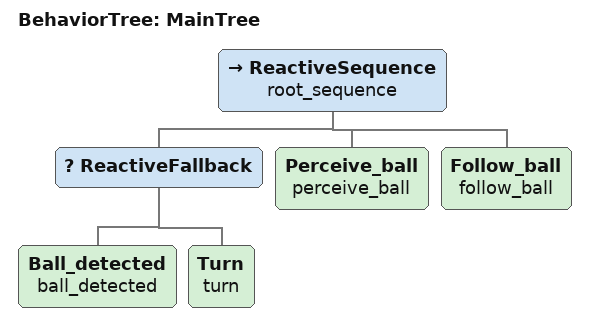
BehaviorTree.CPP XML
<root main_tree_to_execute = "MainTree" >
     <BehaviorTree ID="MainTree">
        <ReactiveSequence name="root_sequence">
            <ReactiveFallback>
                <Ball_detected   name="ball_detected"/>
                <Turn   name="turn"/>
            </ReactiveFallback>
            <Perceive_ball   name="perceive_ball"/>
            <Follow_ball   name="follow_ball"/>
        </ReactiveSequence>
     </BehaviorTree>
 </root>
